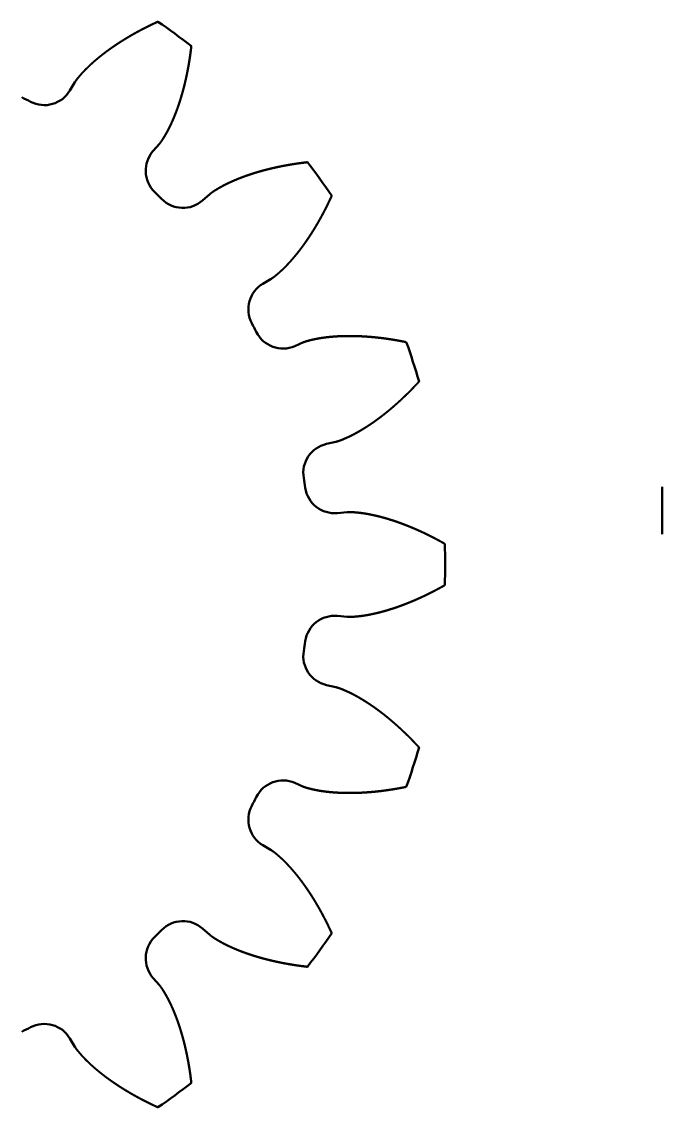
# Model space of a CAD drawing. Header units: millimetres. Extents: x 30 to 137, y 235 to 277.
# Drawn here: x 90.6 to 95.97, y 250.01 to 259.1 of the extents above; entities that cross this region are included whole.
import ezdxf

# ---------------------------------------------------------------- set-up
doc = ezdxf.new("R2010")
doc.units = ezdxf.units.MM
doc.header["$LTSCALE"] = 0.75
doc.layers.add('Visible', color=7, linetype='Continuous', lineweight=50)

msp = doc.modelspace()

# ---------------------------------------------------------------- linework, layer by layer
at = {"layer": 'Visible'}
for p, q in [((91.0421, 258.5977), (91.0007, 258.5281)), ((91.698, 258.0215), (91.7515, 258.0824)), ((92.174, 257.6598), (92.1131, 257.6064)), ((92.6198, 256.9091), (92.6894, 256.9504)), ((92.9607, 256.418), (92.8863, 256.386)), ((93.1526, 255.5663), (93.2316, 255.5841)), ((93.3251, 254.9939), (93.2445, 254.9864)), ((93.2445, 254.1245), (93.3251, 254.1171)), ((93.2316, 253.5269), (93.1526, 253.5447)), ((92.8863, 252.725), (92.9607, 252.693)), ((92.6894, 252.1605), (92.6198, 252.2019)), ((92.1131, 251.5046), (92.174, 251.4512)), ((91.7515, 251.0286), (91.698, 251.0895)), ((91.0007, 250.5829), (91.0421, 250.5132))]:
    msp.add_line(p, q, dxfattribs=at)
for centre, radius, start, end in [((88.6472, 254.5555), 5.5, 52.19029, 55.80971), ((90.7858, 258.6558), 0.25, 242.45422, 329.27302), ((88.6472, 254.5555), 4.3746, 62.45422, 63.54578), ((91.8859, 257.8566), 0.25, 138.72698, 225.54578), ((88.6472, 254.5555), 5.5, 34.19029, 37.80971), ((88.6472, 254.5555), 4.3746, 44.45422, 45.54578), ((91.9482, 257.7943), 0.25, 224.45422, 311.27302), ((92.7475, 256.6942), 0.25, 120.72698, 207.54578), ((88.6472, 254.5555), 4.3746, 26.45422, 27.54578), ((92.7875, 256.6157), 0.25, 206.45422, 293.27302), ((88.6472, 254.5555), 5.5, 16.19029, 19.80971), ((93.2077, 255.3224), 0.25, 102.72698, 189.54578), ((88.6472, 254.5555), 4.3746, 8.45422, 9.54578), ((93.2215, 255.2354), 0.25, 188.45422, 275.27302), ((116.4682, 255.0081), 20.5, 179.44176, 180.55824), ((88.6472, 254.5555), 5.5, 358.19029, 1.80971), ((93.2215, 253.8756), 0.25, 84.72698, 171.54578), ((88.6472, 254.5555), 4.3746, 350.45422, 351.54578), ((93.2077, 253.7886), 0.25, 170.45422, 257.27302), ((88.6472, 254.5555), 5.5, 340.19029, 343.80971), ((92.7875, 252.4953), 0.25, 66.72698, 153.54578), ((88.6472, 254.5555), 4.3746, 332.45422, 333.54578), ((92.7475, 252.4168), 0.25, 152.45422, 239.27302), ((91.9482, 251.3167), 0.25, 48.72698, 135.54578), ((91.8859, 251.2544), 0.25, 134.45422, 221.27302), ((88.6472, 254.5555), 4.3746, 314.45422, 315.54578), ((88.6472, 254.5555), 5.5, 322.19029, 325.80971), ((88.6472, 254.5555), 4.3746, 296.45422, 297.54578), ((90.7858, 250.4551), 0.25, 30.72698, 117.54578), ((88.6472, 254.5555), 5.5, 304.19029, 307.80971)]:
    msp.add_arc(centre, radius, start, end, dxfattribs=at)
for points in [[(91.7378, 259.105), (91.7354, 259.1039), (91.7306, 259.1017), (91.7235, 259.0984), (91.7139, 259.0939), (91.7021, 259.0884), (91.6902, 259.0827), (91.6784, 259.0771), (91.6667, 259.0714), (91.655, 259.0656), (91.6433, 259.0598), (91.6317, 259.0539), (91.6202, 259.048), (91.6087, 259.0421), (91.5972, 259.0361), (91.5858, 259.03), (91.5744, 259.0239), (91.5631, 259.0178), (91.5519, 259.0116), (91.5407, 259.0053), (91.5295, 258.9991), (91.5184, 258.9927), (91.5073, 258.9863), (91.4963, 258.9799), (91.4854, 258.9734), (91.4745, 258.9669), (91.4636, 258.9603), (91.4528, 258.9537), (91.4421, 258.947), (91.4314, 258.9403), (91.4208, 258.9335), (91.4102, 258.9267), (91.3997, 258.9199), (91.3893, 258.9129), (91.3789, 258.906), (91.3686, 258.8989), (91.3583, 258.8919), (91.3481, 258.8848), (91.338, 258.8776), (91.3279, 258.8704), (91.3179, 258.8631), (91.3079, 258.8558), (91.298, 258.8484), (91.2882, 258.841), (91.2785, 258.8335), (91.2688, 258.8259), (91.2592, 258.8183), (91.2496, 258.8107), (91.2402, 258.803), (91.2308, 258.7952), (91.2214, 258.7874), (91.2122, 258.7795), (91.2031, 258.7716), (91.194, 258.7636), (91.185, 258.7555), (91.1761, 258.7474), (91.1673, 258.7393), (91.1585, 258.731), (91.1499, 258.7227), (91.1413, 258.7144), (91.1329, 258.706), (91.1245, 258.6974), (91.1163, 258.6888), (91.1083, 258.6801), (91.1004, 258.6713), (91.0925, 258.6625), (91.0847, 258.6536), (91.0771, 258.6447), (91.0695, 258.6357), (91.0621, 258.6266), (91.0549, 258.6173), (91.0496, 258.6096), (91.0457, 258.6037), (91.0433, 258.5997), (91.0421, 258.5977)], [(91.7515, 258.0824), (91.753, 258.0841), (91.756, 258.0877), (91.7605, 258.0931), (91.7661, 258.1006), (91.7727, 258.1102), (91.7791, 258.1201), (91.7853, 258.1301), (91.7914, 258.1402), (91.7975, 258.1503), (91.8035, 258.1605), (91.8094, 258.1708), (91.8152, 258.1811), (91.8208, 258.1915), (91.8264, 258.2021), (91.8318, 258.2127), (91.8371, 258.2235), (91.8423, 258.2343), (91.8474, 258.2451), (91.8524, 258.2561), (91.8574, 258.267), (91.8623, 258.2781), (91.8671, 258.2892), (91.8718, 258.3003), (91.8765, 258.3115), (91.881, 258.3228), (91.8855, 258.3341), (91.8899, 258.3455), (91.8942, 258.357), (91.8985, 258.3684), (91.9026, 258.38), (91.9067, 258.3916), (91.9108, 258.4032), (91.9147, 258.4149), (91.9186, 258.4266), (91.9225, 258.4384), (91.9262, 258.4502), (91.9299, 258.4621), (91.9335, 258.474), (91.9371, 258.4859), (91.9405, 258.4979), (91.944, 258.5099), (91.9473, 258.522), (91.9506, 258.5341), (91.9538, 258.5463), (91.957, 258.5585), (91.9601, 258.5707), (91.9631, 258.583), (91.9661, 258.5953), (91.969, 258.6076), (91.9718, 258.62), (91.9746, 258.6324), (91.9773, 258.6449), (91.9799, 258.6574), (91.9825, 258.6699), (91.9851, 258.6825), (91.9875, 258.695), (91.9899, 258.7077), (91.9923, 258.7203), (91.9946, 258.733), (91.9968, 258.7457), (91.999, 258.7585), (92.0011, 258.7713), (92.0031, 258.7841), (92.0051, 258.7969), (92.007, 258.8098), (92.0089, 258.8227), (92.0107, 258.8357), (92.0125, 258.8486), (92.0142, 258.8616), (92.0158, 258.8746), (92.0171, 258.8851), (92.018, 258.8929), (92.0186, 258.8981), (92.0189, 258.9008)], [(92.9924, 257.9272), (92.9898, 257.9269), (92.9846, 257.9263), (92.9767, 257.9254), (92.9663, 257.9241), (92.9533, 257.9225), (92.9403, 257.9208), (92.9273, 257.9191), (92.9144, 257.9172), (92.9015, 257.9154), (92.8886, 257.9134), (92.8758, 257.9115), (92.8629, 257.9094), (92.8502, 257.9073), (92.8374, 257.9051), (92.8247, 257.9029), (92.812, 257.9006), (92.7993, 257.8983), (92.7867, 257.8959), (92.7741, 257.8934), (92.7616, 257.8909), (92.749, 257.8883), (92.7365, 257.8856), (92.7241, 257.8829), (92.7117, 257.8801), (92.6993, 257.8773), (92.687, 257.8744), (92.6746, 257.8714), (92.6624, 257.8684), (92.6501, 257.8653), (92.6379, 257.8622), (92.6258, 257.8589), (92.6137, 257.8557), (92.6016, 257.8523), (92.5896, 257.8489), (92.5776, 257.8454), (92.5656, 257.8418), (92.5537, 257.8382), (92.5419, 257.8345), (92.53, 257.8308), (92.5183, 257.827), (92.5065, 257.8231), (92.4949, 257.8191), (92.4832, 257.8151), (92.4716, 257.811), (92.4601, 257.8068), (92.4486, 257.8025), (92.4372, 257.7982), (92.4258, 257.7938), (92.4145, 257.7893), (92.4032, 257.7848), (92.392, 257.7802), (92.3808, 257.7754), (92.3697, 257.7706), (92.3587, 257.7657), (92.3477, 257.7608), (92.3368, 257.7557), (92.3259, 257.7506), (92.3151, 257.7454), (92.3044, 257.7401), (92.2938, 257.7347), (92.2832, 257.7292), (92.2728, 257.7235), (92.2624, 257.7177), (92.2522, 257.7118), (92.242, 257.7058), (92.2318, 257.6998), (92.2218, 257.6937), (92.2118, 257.6874), (92.2019, 257.6811), (92.1922, 257.6744), (92.1848, 257.6688), (92.1793, 257.6644), (92.1758, 257.6613), (92.174, 257.6598)], [(92.6894, 256.9504), (92.6914, 256.9516), (92.6954, 256.9541), (92.7013, 256.9579), (92.7089, 256.9633), (92.7182, 256.9704), (92.7273, 256.9778), (92.7363, 256.9854), (92.7453, 256.9931), (92.7542, 257.0009), (92.763, 257.0087), (92.7718, 257.0166), (92.7805, 257.0247), (92.7891, 257.0329), (92.7976, 257.0412), (92.8061, 257.0496), (92.8144, 257.0582), (92.8227, 257.0669), (92.8309, 257.0756), (92.8391, 257.0845), (92.8472, 257.0934), (92.8553, 257.1023), (92.8633, 257.1114), (92.8712, 257.1205), (92.8791, 257.1298), (92.8869, 257.1391), (92.8947, 257.1485), (92.9024, 257.158), (92.91, 257.1675), (92.9176, 257.1771), (92.9251, 257.1868), (92.9326, 257.1965), (92.9401, 257.2064), (92.9474, 257.2162), (92.9548, 257.2262), (92.962, 257.2362), (92.9693, 257.2463), (92.9764, 257.2564), (92.9835, 257.2666), (92.9906, 257.2769), (92.9976, 257.2872), (93.0046, 257.2976), (93.0115, 257.3081), (93.0184, 257.3186), (93.0252, 257.3291), (93.032, 257.3398), (93.0387, 257.3504), (93.0454, 257.3612), (93.052, 257.372), (93.0586, 257.3828), (93.0651, 257.3937), (93.0716, 257.4047), (93.078, 257.4157), (93.0844, 257.4267), (93.0907, 257.4378), (93.097, 257.449), (93.1032, 257.4602), (93.1094, 257.4715), (93.1156, 257.4828), (93.1217, 257.4941), (93.1277, 257.5055), (93.1337, 257.517), (93.1397, 257.5285), (93.1456, 257.5401), (93.1514, 257.5517), (93.1573, 257.5633), (93.163, 257.575), (93.1687, 257.5868), (93.1744, 257.5986), (93.18, 257.6104), (93.1856, 257.6223), (93.19, 257.6318), (93.1933, 257.639), (93.1955, 257.6438), (93.1966, 257.6462)], [(93.8217, 256.4194), (93.8191, 256.4199), (93.8139, 256.421), (93.8062, 256.4225), (93.7959, 256.4246), (93.783, 256.427), (93.7701, 256.4294), (93.7572, 256.4318), (93.7444, 256.4341), (93.7315, 256.4363), (93.7187, 256.4384), (93.7058, 256.4405), (93.693, 256.4425), (93.6802, 256.4445), (93.6674, 256.4463), (93.6546, 256.4482), (93.6418, 256.4499), (93.6291, 256.4516), (93.6163, 256.4532), (93.6036, 256.4547), (93.5909, 256.4562), (93.5782, 256.4576), (93.5655, 256.459), (93.5528, 256.4602), (93.5401, 256.4614), (93.5275, 256.4625), (93.5148, 256.4636), (93.5022, 256.4646), (93.4896, 256.4655), (93.477, 256.4663), (93.4644, 256.4671), (93.4519, 256.4678), (93.4394, 256.4684), (93.4268, 256.4689), (93.4143, 256.4694), (93.4019, 256.4698), (93.3894, 256.4701), (93.3769, 256.4704), (93.3645, 256.4705), (93.3521, 256.4706), (93.3397, 256.4706), (93.3274, 256.4705), (93.3151, 256.4704), (93.3027, 256.4701), (93.2905, 256.4698), (93.2782, 256.4694), (93.266, 256.4689), (93.2537, 256.4683), (93.2416, 256.4677), (93.2294, 256.4669), (93.2173, 256.4661), (93.2052, 256.4651), (93.1931, 256.4641), (93.1811, 256.4629), (93.1691, 256.4617), (93.1571, 256.4603), (93.1451, 256.4589), (93.1332, 256.4574), (93.1214, 256.4558), (93.1095, 256.4541), (93.0977, 256.4522), (93.086, 256.4502), (93.0743, 256.4481), (93.0627, 256.4458), (93.0511, 256.4433), (93.0395, 256.4408), (93.028, 256.4381), (93.0165, 256.4354), (93.0051, 256.4326), (92.9938, 256.4296), (92.9825, 256.4263), (92.9737, 256.4232), (92.9672, 256.4207), (92.9628, 256.4189), (92.9607, 256.418)], [(93.2316, 255.5841), (93.2339, 255.5846), (93.2385, 255.5857), (93.2452, 255.5875), (93.2542, 255.5903), (93.2652, 255.5942), (93.2762, 255.5984), (93.2871, 255.6028), (93.298, 255.6074), (93.3088, 255.612), (93.3196, 255.6168), (93.3304, 255.6216), (93.3412, 255.6265), (93.3519, 255.6317), (93.3626, 255.637), (93.3732, 255.6424), (93.3838, 255.648), (93.3944, 255.6537), (93.4049, 255.6594), (93.4154, 255.6653), (93.4259, 255.6713), (93.4363, 255.6773), (93.4467, 255.6835), (93.4571, 255.6897), (93.4675, 255.6961), (93.4778, 255.7025), (93.488, 255.709), (93.4983, 255.7157), (93.5085, 255.7224), (93.5187, 255.7292), (93.5289, 255.736), (93.539, 255.743), (93.5491, 255.75), (93.5592, 255.7572), (93.5692, 255.7644), (93.5792, 255.7716), (93.5892, 255.779), (93.5992, 255.7864), (93.6091, 255.7939), (93.619, 255.8015), (93.6289, 255.8092), (93.6387, 255.8169), (93.6485, 255.8247), (93.6583, 255.8326), (93.668, 255.8405), (93.6778, 255.8485), (93.6874, 255.8566), (93.6971, 255.8647), (93.7067, 255.8729), (93.7163, 255.8812), (93.7259, 255.8896), (93.7355, 255.898), (93.745, 255.9065), (93.7545, 255.915), (93.7639, 255.9236), (93.7734, 255.9323), (93.7827, 255.941), (93.7921, 255.9498), (93.8015, 255.9587), (93.8108, 255.9676), (93.82, 255.9766), (93.8293, 255.9856), (93.8385, 255.9947), (93.8477, 256.0039), (93.8569, 256.0131), (93.866, 256.0224), (93.8751, 256.0318), (93.8842, 256.0412), (93.8932, 256.0506), (93.9022, 256.0601), (93.9112, 256.0697), (93.9183, 256.0774), (93.9237, 256.0832), (93.9272, 256.0871), (93.929, 256.089)], [(94.1444, 254.7292), (94.1421, 254.7305), (94.1375, 254.7331), (94.1306, 254.7369), (94.1215, 254.742), (94.11, 254.7484), (94.0984, 254.7546), (94.0869, 254.7609), (94.0754, 254.767), (94.0639, 254.7731), (94.0523, 254.7791), (94.0408, 254.785), (94.0292, 254.7909), (94.0176, 254.7967), (94.006, 254.8024), (93.9944, 254.8081), (93.9828, 254.8137), (93.9712, 254.8193), (93.9596, 254.8247), (93.9479, 254.8302), (93.9363, 254.8355), (93.9246, 254.8407), (93.913, 254.8459), (93.9013, 254.8511), (93.8896, 254.8561), (93.8779, 254.8611), (93.8662, 254.866), (93.8545, 254.8708), (93.8428, 254.8756), (93.8311, 254.8803), (93.8194, 254.8849), (93.8077, 254.8894), (93.7959, 254.8939), (93.7842, 254.8983), (93.7724, 254.9026), (93.7607, 254.9068), (93.7489, 254.911), (93.7372, 254.9151), (93.7254, 254.919), (93.7137, 254.923), (93.7019, 254.9268), (93.6901, 254.9305), (93.6783, 254.9342), (93.6665, 254.9378), (93.6548, 254.9412), (93.643, 254.9446), (93.6312, 254.948), (93.6194, 254.9512), (93.6076, 254.9543), (93.5958, 254.9574), (93.584, 254.9603), (93.5722, 254.9631), (93.5604, 254.9659), (93.5486, 254.9685), (93.5368, 254.971), (93.525, 254.9735), (93.5132, 254.9758), (93.5014, 254.978), (93.4896, 254.9802), (93.4778, 254.9822), (93.466, 254.9841), (93.4542, 254.9858), (93.4425, 254.9874), (93.4307, 254.9888), (93.4189, 254.99), (93.4071, 254.9912), (93.3954, 254.9922), (93.3836, 254.9932), (93.3719, 254.9941), (93.3602, 254.9947), (93.3485, 254.995), (93.3391, 254.9948), (93.3321, 254.9945), (93.3274, 254.9941), (93.3251, 254.9939)], [(93.3251, 254.1171), (93.3274, 254.1169), (93.3321, 254.1165), (93.3391, 254.1161), (93.3485, 254.116), (93.3602, 254.1163), (93.3719, 254.1169), (93.3836, 254.1178), (93.3954, 254.1187), (93.4071, 254.1198), (93.4189, 254.1209), (93.4307, 254.1222), (93.4425, 254.1236), (93.4542, 254.1251), (93.466, 254.1269), (93.4778, 254.1288), (93.4896, 254.1308), (93.5014, 254.1329), (93.5132, 254.1352), (93.525, 254.1375), (93.5368, 254.1399), (93.5486, 254.1425), (93.5604, 254.1451), (93.5722, 254.1478), (93.584, 254.1507), (93.5958, 254.1536), (93.6076, 254.1567), (93.6194, 254.1598), (93.6312, 254.163), (93.643, 254.1663), (93.6548, 254.1697), (93.6665, 254.1732), (93.6783, 254.1768), (93.6901, 254.1804), (93.7019, 254.1842), (93.7137, 254.188), (93.7254, 254.1919), (93.7372, 254.1959), (93.7489, 254.2), (93.7607, 254.2041), (93.7724, 254.2084), (93.7842, 254.2127), (93.7959, 254.2171), (93.8077, 254.2215), (93.8194, 254.2261), (93.8311, 254.2307), (93.8428, 254.2354), (93.8545, 254.2401), (93.8662, 254.245), (93.8779, 254.2499), (93.8896, 254.2549), (93.9013, 254.2599), (93.913, 254.265), (93.9246, 254.2702), (93.9363, 254.2755), (93.9479, 254.2808), (93.9596, 254.2862), (93.9712, 254.2917), (93.9828, 254.2972), (93.9944, 254.3028), (94.006, 254.3085), (94.0176, 254.3143), (94.0292, 254.3201), (94.0408, 254.326), (94.0523, 254.3319), (94.0639, 254.3379), (94.0754, 254.344), (94.0869, 254.3501), (94.0984, 254.3563), (94.11, 254.3626), (94.1215, 254.3689), (94.1306, 254.374), (94.1375, 254.3779), (94.1421, 254.3805), (94.1444, 254.3818)], [(93.929, 253.0219), (93.9272, 253.0239), (93.9237, 253.0278), (93.9183, 253.0336), (93.9112, 253.0413), (93.9022, 253.0508), (93.8932, 253.0604), (93.8842, 253.0698), (93.8751, 253.0792), (93.866, 253.0886), (93.8569, 253.0978), (93.8477, 253.1071), (93.8385, 253.1162), (93.8293, 253.1253), (93.82, 253.1344), (93.8108, 253.1434), (93.8015, 253.1523), (93.7921, 253.1611), (93.7827, 253.1699), (93.7734, 253.1787), (93.7639, 253.1874), (93.7545, 253.196), (93.745, 253.2045), (93.7355, 253.213), (93.7259, 253.2214), (93.7163, 253.2297), (93.7067, 253.238), (93.6971, 253.2462), (93.6874, 253.2544), (93.6778, 253.2625), (93.668, 253.2705), (93.6583, 253.2784), (93.6485, 253.2863), (93.6387, 253.2941), (93.6289, 253.3018), (93.619, 253.3095), (93.6091, 253.317), (93.5992, 253.3245), (93.5892, 253.332), (93.5792, 253.3393), (93.5692, 253.3466), (93.5592, 253.3538), (93.5491, 253.3609), (93.539, 253.368), (93.5289, 253.3749), (93.5187, 253.3818), (93.5085, 253.3886), (93.4983, 253.3953), (93.488, 253.4019), (93.4778, 253.4085), (93.4675, 253.4149), (93.4571, 253.4213), (93.4467, 253.4275), (93.4363, 253.4337), (93.4259, 253.4397), (93.4154, 253.4457), (93.4049, 253.4515), (93.3944, 253.4573), (93.3838, 253.463), (93.3732, 253.4686), (93.3626, 253.474), (93.3519, 253.4793), (93.3412, 253.4844), (93.3304, 253.4894), (93.3196, 253.4942), (93.3088, 253.4989), (93.298, 253.5036), (93.2871, 253.5081), (93.2762, 253.5126), (93.2652, 253.5168), (93.2542, 253.5207), (93.2452, 253.5234), (93.2385, 253.5253), (93.2339, 253.5263), (93.2316, 253.5269)], [(92.9607, 252.693), (92.9628, 252.692), (92.9672, 252.6903), (92.9737, 252.6877), (92.9825, 252.6847), (92.9938, 252.6814), (93.0051, 252.6783), (93.0165, 252.6755), (93.028, 252.6728), (93.0395, 252.6702), (93.0511, 252.6676), (93.0627, 252.6652), (93.0743, 252.6629), (93.086, 252.6607), (93.0977, 252.6587), (93.1095, 252.6569), (93.1214, 252.6552), (93.1332, 252.6536), (93.1451, 252.6521), (93.1571, 252.6506), (93.1691, 252.6493), (93.1811, 252.648), (93.1931, 252.6469), (93.2052, 252.6459), (93.2173, 252.6449), (93.2294, 252.6441), (93.2416, 252.6433), (93.2537, 252.6427), (93.266, 252.6421), (93.2782, 252.6416), (93.2905, 252.6412), (93.3027, 252.6408), (93.3151, 252.6406), (93.3274, 252.6404), (93.3397, 252.6404), (93.3521, 252.6404), (93.3645, 252.6404), (93.3769, 252.6406), (93.3894, 252.6408), (93.4019, 252.6412), (93.4143, 252.6416), (93.4268, 252.642), (93.4394, 252.6426), (93.4519, 252.6432), (93.4644, 252.6439), (93.477, 252.6446), (93.4896, 252.6455), (93.5022, 252.6464), (93.5148, 252.6474), (93.5275, 252.6484), (93.5401, 252.6496), (93.5528, 252.6508), (93.5655, 252.652), (93.5782, 252.6534), (93.5909, 252.6548), (93.6036, 252.6562), (93.6163, 252.6578), (93.6291, 252.6594), (93.6418, 252.6611), (93.6546, 252.6628), (93.6674, 252.6646), (93.6802, 252.6665), (93.693, 252.6685), (93.7058, 252.6705), (93.7187, 252.6726), (93.7315, 252.6747), (93.7444, 252.6769), (93.7572, 252.6792), (93.7701, 252.6815), (93.783, 252.6839), (93.7959, 252.6864), (93.8062, 252.6884), (93.8139, 252.69), (93.8191, 252.691), (93.8217, 252.6916)], [(93.1966, 251.4648), (93.1955, 251.4672), (93.1933, 251.472), (93.19, 251.4792), (93.1856, 251.4887), (93.18, 251.5006), (93.1744, 251.5124), (93.1687, 251.5242), (93.163, 251.536), (93.1573, 251.5476), (93.1514, 251.5593), (93.1456, 251.5709), (93.1397, 251.5825), (93.1337, 251.594), (93.1277, 251.6054), (93.1217, 251.6168), (93.1156, 251.6282), (93.1094, 251.6395), (93.1032, 251.6508), (93.097, 251.662), (93.0907, 251.6731), (93.0844, 251.6843), (93.078, 251.6953), (93.0716, 251.7063), (93.0651, 251.7173), (93.0586, 251.7282), (93.052, 251.739), (93.0454, 251.7498), (93.0387, 251.7605), (93.032, 251.7712), (93.0252, 251.7818), (93.0184, 251.7924), (93.0115, 251.8029), (93.0046, 251.8133), (92.9976, 251.8237), (92.9906, 251.8341), (92.9835, 251.8443), (92.9764, 251.8545), (92.9693, 251.8647), (92.962, 251.8748), (92.9548, 251.8848), (92.9474, 251.8947), (92.9401, 251.9046), (92.9326, 251.9144), (92.9251, 251.9242), (92.9176, 251.9339), (92.91, 251.9435), (92.9024, 251.953), (92.8947, 251.9625), (92.8869, 251.9719), (92.8791, 251.9812), (92.8712, 251.9904), (92.8633, 251.9996), (92.8553, 252.0086), (92.8472, 252.0176), (92.8391, 252.0265), (92.8309, 252.0353), (92.8227, 252.0441), (92.8144, 252.0528), (92.8061, 252.0613), (92.7976, 252.0698), (92.7891, 252.0781), (92.7805, 252.0863), (92.7718, 252.0943), (92.763, 252.1023), (92.7542, 252.1101), (92.7453, 252.1179), (92.7363, 252.1256), (92.7273, 252.1332), (92.7182, 252.1406), (92.7089, 252.1477), (92.7013, 252.1531), (92.6954, 252.1569), (92.6914, 252.1593), (92.6894, 252.1605)], [(92.174, 251.4512), (92.1758, 251.4496), (92.1793, 251.4466), (92.1848, 251.4422), (92.1922, 251.4366), (92.2019, 251.4299), (92.2118, 251.4235), (92.2218, 251.4173), (92.2318, 251.4112), (92.242, 251.4052), (92.2522, 251.3992), (92.2624, 251.3933), (92.2728, 251.3875), (92.2832, 251.3818), (92.2938, 251.3763), (92.3044, 251.3709), (92.3151, 251.3656), (92.3259, 251.3604), (92.3368, 251.3553), (92.3477, 251.3502), (92.3587, 251.3452), (92.3697, 251.3403), (92.3808, 251.3355), (92.392, 251.3308), (92.4032, 251.3262), (92.4145, 251.3216), (92.4258, 251.3172), (92.4372, 251.3128), (92.4486, 251.3084), (92.4601, 251.3042), (92.4716, 251.3), (92.4832, 251.2959), (92.4949, 251.2919), (92.5065, 251.2879), (92.5183, 251.284), (92.53, 251.2802), (92.5419, 251.2764), (92.5537, 251.2727), (92.5656, 251.2691), (92.5776, 251.2656), (92.5896, 251.2621), (92.6016, 251.2587), (92.6137, 251.2553), (92.6258, 251.252), (92.6379, 251.2488), (92.6501, 251.2457), (92.6624, 251.2426), (92.6746, 251.2395), (92.687, 251.2366), (92.6993, 251.2337), (92.7117, 251.2308), (92.7241, 251.2281), (92.7365, 251.2253), (92.749, 251.2227), (92.7616, 251.2201), (92.7741, 251.2176), (92.7867, 251.2151), (92.7993, 251.2127), (92.812, 251.2103), (92.8247, 251.2081), (92.8374, 251.2058), (92.8502, 251.2037), (92.8629, 251.2016), (92.8758, 251.1995), (92.8886, 251.1975), (92.9015, 251.1956), (92.9144, 251.1937), (92.9273, 251.1919), (92.9403, 251.1902), (92.9533, 251.1885), (92.9663, 251.1868), (92.9767, 251.1856), (92.9846, 251.1847), (92.9898, 251.1841), (92.9924, 251.1838)], [(92.0189, 250.2102), (92.0186, 250.2128), (92.018, 250.2181), (92.0171, 250.2259), (92.0158, 250.2363), (92.0142, 250.2494), (92.0125, 250.2624), (92.0107, 250.2753), (92.0089, 250.2883), (92.007, 250.3012), (92.0051, 250.314), (92.0031, 250.3269), (92.0011, 250.3397), (91.999, 250.3525), (91.9968, 250.3652), (91.9946, 250.378), (91.9923, 250.3907), (91.9899, 250.4033), (91.9875, 250.4159), (91.9851, 250.4285), (91.9825, 250.4411), (91.9799, 250.4536), (91.9773, 250.4661), (91.9746, 250.4785), (91.9718, 250.491), (91.969, 250.5033), (91.9661, 250.5157), (91.9631, 250.528), (91.9601, 250.5403), (91.957, 250.5525), (91.9538, 250.5647), (91.9506, 250.5768), (91.9473, 250.589), (91.944, 250.601), (91.9405, 250.6131), (91.9371, 250.6251), (91.9335, 250.637), (91.9299, 250.6489), (91.9262, 250.6608), (91.9225, 250.6726), (91.9186, 250.6844), (91.9147, 250.6961), (91.9108, 250.7078), (91.9067, 250.7194), (91.9026, 250.731), (91.8985, 250.7425), (91.8942, 250.754), (91.8899, 250.7654), (91.8855, 250.7768), (91.881, 250.7882), (91.8765, 250.7994), (91.8718, 250.8107), (91.8671, 250.8218), (91.8623, 250.8329), (91.8574, 250.8439), (91.8524, 250.8549), (91.8474, 250.8658), (91.8423, 250.8767), (91.8371, 250.8875), (91.8318, 250.8982), (91.8264, 250.9089), (91.8208, 250.9194), (91.8152, 250.9299), (91.8094, 250.9402), (91.8035, 250.9505), (91.7975, 250.9607), (91.7914, 250.9708), (91.7853, 250.9809), (91.7791, 250.9909), (91.7727, 251.0007), (91.7661, 251.0104), (91.7605, 251.0179), (91.756, 251.0233), (91.753, 251.0269), (91.7515, 251.0286)], [(91.0421, 250.5132), (91.0433, 250.5112), (91.0457, 250.5072), (91.0496, 250.5014), (91.0549, 250.4937), (91.0621, 250.4844), (91.0695, 250.4753), (91.0771, 250.4663), (91.0847, 250.4574), (91.0925, 250.4485), (91.1004, 250.4396), (91.1083, 250.4308), (91.1163, 250.4221), (91.1245, 250.4135), (91.1329, 250.405), (91.1413, 250.3966), (91.1499, 250.3882), (91.1585, 250.3799), (91.1673, 250.3717), (91.1761, 250.3635), (91.185, 250.3554), (91.194, 250.3474), (91.2031, 250.3394), (91.2122, 250.3314), (91.2214, 250.3236), (91.2308, 250.3157), (91.2402, 250.308), (91.2496, 250.3003), (91.2592, 250.2926), (91.2688, 250.285), (91.2785, 250.2775), (91.2882, 250.27), (91.298, 250.2626), (91.3079, 250.2552), (91.3179, 250.2479), (91.3279, 250.2406), (91.338, 250.2334), (91.3481, 250.2262), (91.3583, 250.2191), (91.3686, 250.212), (91.3789, 250.205), (91.3893, 250.198), (91.3997, 250.1911), (91.4102, 250.1842), (91.4208, 250.1774), (91.4314, 250.1707), (91.4421, 250.1639), (91.4528, 250.1573), (91.4636, 250.1506), (91.4745, 250.1441), (91.4854, 250.1375), (91.4963, 250.1311), (91.5073, 250.1246), (91.5184, 250.1183), (91.5295, 250.1119), (91.5407, 250.1056), (91.5519, 250.0994), (91.5631, 250.0932), (91.5744, 250.0871), (91.5858, 250.081), (91.5972, 250.0749), (91.6087, 250.0689), (91.6202, 250.063), (91.6317, 250.0571), (91.6433, 250.0512), (91.655, 250.0454), (91.6667, 250.0396), (91.6784, 250.0339), (91.6902, 250.0282), (91.7021, 250.0226), (91.7139, 250.017), (91.7235, 250.0126), (91.7306, 250.0093), (91.7354, 250.0071), (91.7378, 250.006)]]:
    msp.add_open_spline(points, degree=5, dxfattribs=at)

doc.saveas('drawing.dxf')
